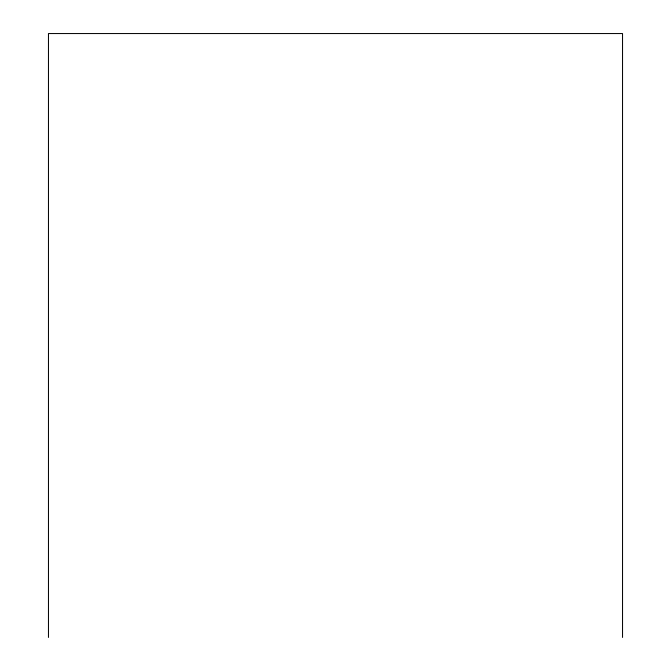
<?xml version="1.0" encoding="UTF-8"?>
<svg xmlns="http://www.w3.org/2000/svg" width="671" height="671" viewBox="0 0 671 671"><rect width="100%" height="100%" fill="white"/><g stroke="black" fill="none" stroke-linecap="round" stroke-linejoin="round"><path stroke-width="1.01" d="M622.537 637.45L622.537 33.55L48.463 33.55L48.463 637.45"/></g></svg>
